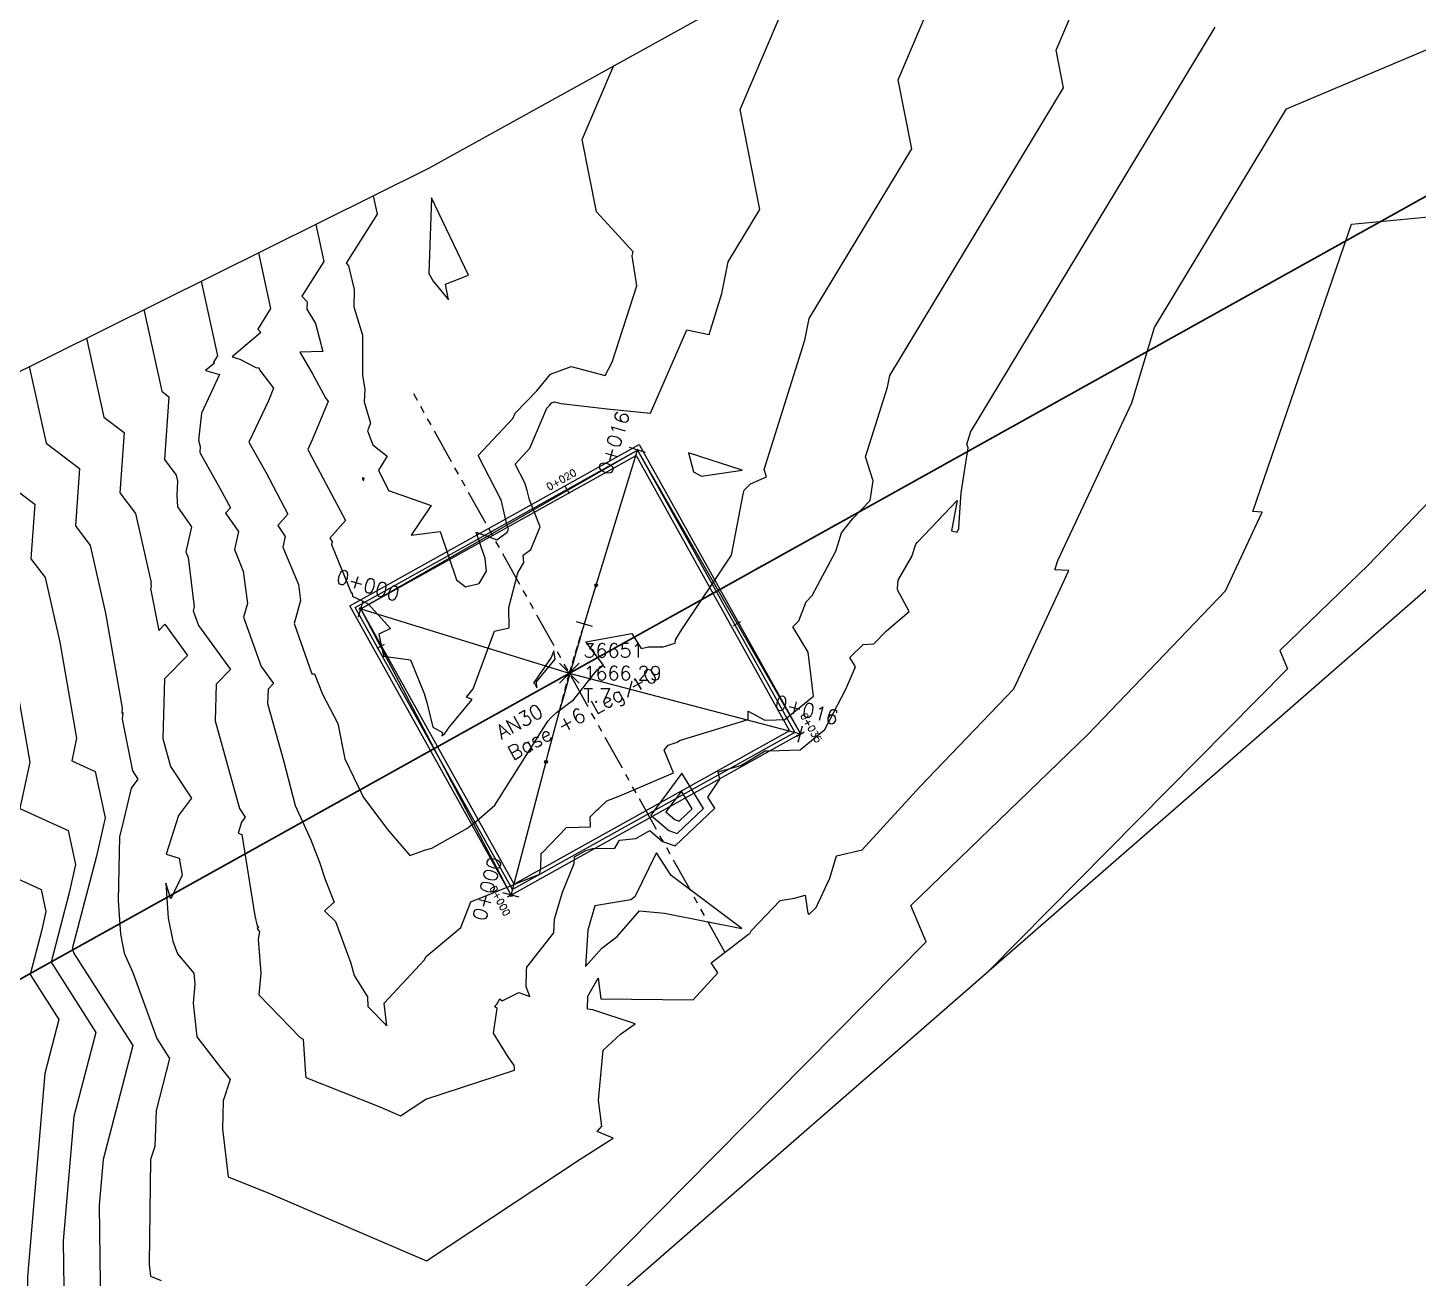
# Model space of a CAD drawing. Header units: metres. Extents: x 419533 to 423558, y 4805342 to 4807578.
# Drawn here: x 420979.59 to 421029.11, y 4805954.91 to 4805999.46 of the extents above; entities that cross this region are included whole.
import ezdxf

# ---------------------------------------------------------------- set-up
doc = ezdxf.new("R2010")
doc.units = ezdxf.units.M
doc.linetypes.add('HIDDEN', pattern=[0.375, 0.25, -0.125])
doc.linetypes.add('PHANTOM', pattern=[2.5, 1.25, -0.25, 0.25, -0.25, 0.25, -0.25])
for name, color, linetype in [('_pieds', 253, 'Continuous'), ('C-ROAD-CNTR-N', 92, 'Continuous'), ('C-ROAD-LINE-EXTN', 252, 'HIDDEN'), ('C-ROAD-STAN', 11, 'Continuous'), ('C-ROAD-STAN-MAJR', 11, 'Continuous'), ('C-ROAD-STAN-MINR', 11, 'Continuous'), ('C-TINN-BNDY', 110, 'Continuous'), ('C-TOPO-MAJR', 9, 'Continuous'), ('C-TOPO-MINR', 8, 'Continuous'), ('LS', 7, 'Continuous'), ('V-NODE', 1, 'Continuous'), ('V-NODE-TEXT', 11, 'Continuous')]:
    doc.layers.add(name, color=color, linetype=linetype)
doc.styles.get("Standard").update_dxf_attribs({"font": 'simplex.shx'})

# ---------------------------------------------------------------- blocks, each defined once
blk = doc.blocks.new('AeccTickTriangle')
at = {"color": 0, "linetype": 'ByBlock', "lineweight": -2}
blk.add_lwpolyline([(3.05311331771918e-16, 0.6666666666666667), (-0.5773502691896256, -0.333333333333333), (0.5773502691896257, -0.3333333333333335)], close=True, dxfattribs=at)
at = {"color": 0, "linetype": 'ByBlock', "lineweight": -2, "const_width": 0.0625}
blk.add_lwpolyline([(-0.03125, 0, 1), (0.03125, 0, 1)], format="xyb", close=True, dxfattribs=at)
blk = doc.blocks.new('AeccTickLine')
blk.add_line((0, -0.5), (0, 0.5))
blk = doc.blocks.new('AN30 +6 +0')
at = {"linetype": 'PHANTOM', "flags": 128}
for points in [[(0, -11.38231219537556), (0, 11.38231219444424)], [(-11.38231219508452, 0), (11.38231219508452, 0)]]:
    blk.add_lwpolyline(points, dxfattribs=at)
at = {"flags": 128}
blk.add_lwpolyline([(-5.374860499578062, -5.610267857089639), (-5.374860499578062, 5.610267857089639), (5.845675214659423, 5.610267857089639), (5.845675214659423, -5.610267857089639)], close=True, dxfattribs=at)
at = {"layer": 'LS', "insert": (-3.273187459330074, -0.3826382020488381), "char_height": 0.5157699281218149, "width": 9.13591657892082, "attachment_point": 1}
blk.add_mtext('AN30\\PBase +6 Leg +0', dxfattribs=at)
blk = doc.blocks.new('*U73')
at = {"color": 0, "linetype": 'ByBlock', "lineweight": -2, "transparency": 16777216}
for p, q in [((-0.7071067811865476, -0.7071067811865476), (0.7071067811865476, 0.7071067811865476)), ((-0.7071067811865476, 0.7071067811865476), (0.7071067811865476, -0.7071067811865476))]:
    blk.add_line(p, q, dxfattribs=at)
blk = doc.blocks.new('*U125', base_point=(420998.88, 4805976.47, 1666.29))
at = {"layer": 'V-NODE-TEXT', "linetype": 'ByBlock', "char_height": 0.5}
for s, insert, attachment_point in [('36651', (420999.3835533906, 4805977.02, 1666.29), 7), ('1666.29', (420999.3835533906, 4805976.47, 1666.29), 4), ('T.7', (420999.3835533906, 4805975.919999999, 1666.29), 1)]:
    blk.add_mtext(s, dxfattribs=dict(at, insert=insert, attachment_point=attachment_point))
blk = doc.blocks.new('*U126', base_point=(420998.88, 4805976.47, 1666.29))
at = {"layer": 'V-NODE-TEXT', "lineweight": -2}
blk.add_blockref('*U125', (420998.88, 4805976.47, 1666.29), dxfattribs=at)
blk = doc.blocks.new('*U127', base_point=(420998.88, 4805976.47, 1666.29))
at = {"layer": 'V-NODE', "lineweight": -2, "xscale": 0.5, "yscale": 0.5, "zscale": 0.5}
blk.add_blockref('*U73', (420998.88, 4805976.47, 1666.29), dxfattribs=at)
at = {"layer": 'V-NODE-TEXT', "lineweight": -2}
blk.add_blockref('*U126', (420998.88, 4805976.47, 1666.29), dxfattribs=at)
blk = doc.blocks.new('tower_bases_layout_1')
at = {"color": 31, "lineweight": 30, "true_color": 0xffbd7a, "elevation": 1718.013}
blk.add_lwpolyline([(423449.834, 4807399.592), (423130.593, 4807500.114), (421950.92, 4806612.998), (421795.045, 4806430.988), (421305.015, 4806147.038), (421305.015, 4806147.038), (420630.083, 4805770.97), (419765.157, 4805549.54), (419617.356, 4805580.088)], dxfattribs=at)
at = {"layer": '_pieds', "elevation": 1666.29, "flags": 128}
for points in [[(420996.8038471366, 4805968.560315534), (420991.0613741181, 4805978.866374009), (421001.3674325939, 4805984.608847028), (421007.1099056122, 4805974.302788551)], [(420996.8596817256, 4805968.756666225), (420991.2577248099, 4805978.81053942), (421001.3115980048, 4805984.412496336), (421006.9135549204, 4805974.35862314)]]:
    blk.add_lwpolyline(points, close=True, dxfattribs=at)
at = {"rotation": 29.12628566}
blk.add_blockref('AN30 +6 +0', (420998.88, 4805976.47, 1666.29), dxfattribs=at)
at = {"layer": 'V-NODE'}
blk.add_blockref('*U127', (420998.88, 4805976.47, 1666.29), dxfattribs=at)
blk = doc.blocks.new('leg_extensions_profiles_1')
at = {"layer": 'C-ROAD-CNTR-N', "color": 92, "linetype": 'Continuous', "lineweight": -3, "flags": 128}
blk.add_lwpolyline([(420996.8038471366, 4805968.560315534), (420991.4540755018, 4805978.754704831), (421001.3115980048, 4805984.412496336), (421007.1099056122, 4805974.302788551)], dxfattribs=at)
at = {"layer": 'C-ROAD-STAN', "color": 11, "linetype": 'Continuous', "lineweight": -3}
blk.add_circle((420996.8038471366, 4805968.560315534), 0.05, dxfattribs=at)
at = {"layer": 'C-TINN-BNDY', "color": 110, "linetype": 'Continuous', "lineweight": -3, "flags": 128}
for points in [[(420296.26, 4805703.792), (420365.403, 4805720.646), (420443.813, 4805743.55), (420493.397, 4805756.88), (420571.485, 4805773.595), (420628.982, 4805788.722), (420632.063, 4805789.238), (420633.817, 4805789.509), (420719.216, 4805820.939), (420765.286, 4805867.431), (420766.098, 4805868.385), (420768.036, 4805869.978), (420852.275, 4805909.574), (420915.396, 4805955.503), (420993.872, 4805994.451), (421033.053, 4806016.161), (421101.011, 4806050.421)], [(421153.82, 4806042.891), (421085.295, 4806009.979), (421037.348, 4805986.37), (420994.894, 4805949.359), (420921.637, 4805915.578), (420890.205, 4805900.173), (420841.568, 4805872.688), (420793.968, 4805840.145), (420761.057, 4805805.542), (420694.272, 4805788.321), (420637.63, 4805756.679), (420635.977, 4805756.526), (420540.025, 4805730.054), (420500.491, 4805719.481), (420422.087, 4805699.837), (420396.243, 4805692.836), (420350.788, 4805681.109)]]:
    blk.add_lwpolyline(points, dxfattribs=at)
at = {"layer": 'C-TOPO-MAJR', "color": 9, "linetype": 'Continuous', "lineweight": -3, "flags": 128}
for points, elevation in [([(420985.7691321147, 4805990.429509374), (420986.3489327187, 4805987.771195615), (420986.2073617021, 4805987.546796342), (420986.2415721351, 4805987.509424634), (420985.9268893396, 4805987.243767974), (420986.4189935641, 4805987.100526945), (420985.783885274, 4805985.728331328), (420985.6750554772, 4805984.769371583), (420985.7308155283, 4805984.5375555), (420985.7213400592, 4805984.3235984), (420986.4339447034, 4805983.061413349), (420986.8077090638, 4805982.35724497), (420986.634526405, 4805982.163605869), (420987.0946660271, 4805981.507909739), (420986.9533143947, 4805980.870626405), (420987.2695652666, 4805980.101429361), (420987.4131957977, 4805978.943056352), (420987.2810297369, 4805978.461704479), (420987.9033238271, 4805976.705571685), (420988.3485050946, 4805976.09775837), (420988.1499113042, 4805975.895672573), (420988.1358978911, 4805975.383179822), (420988.6962259887, 4805973.352361581), (420989.1116300578, 4805971.74899422), (420989.6773095802, 4805970.5254222), (420989.9874817683, 4805969.740143689), (420990.1893174574, 4805969.121625165), (420990.5027741935, 4805968.313387097), (420990.1620626903, 4805968.001033674), (420990.5568827483, 4805967.624949216), (420991.1032213698, 4805966.142383698), (420991.2125424195, 4805965.701598515), (420991.6947039673, 4805964.931706675), (420991.7034617825, 4805964.588378699), (420992.3770761224, 4805963.90115602), (420992.281599585, 4805964.716196542), (420993.5584019734, 4805966.075696231), (420993.7069909797, 4805966.241424371), (420993.7786310028, 4805966.369657665), (420995.0141172748, 4805967.404554535), (420995.3677299744, 4805968.317552159), (420997.8204527728, 4805969.308151202), (420997.86708, 4805969.49566), (420997.8828966175, 4805970.057538067), (420997.9203234588, 4805970.077253126), (420998.7771393581, 4805970.974097657), (420999.6393500651, 4805970.995133322), (420999.6236407947, 4805971.350448708), (420999.7186312635, 4805971.44254538), (420999.8725505649, 4805971.593479407), (420999.9272414364, 4805971.644460497), (421000.2142814256, 4805971.920086008), (421000.6798662162, 4805972.095079729), (421002.59063375, 4805972.913825881), (421002.2590028571, 4805973.729365238), (421002.3982239079, 4805973.905731158), (421002.7162483709, 4805974.010790967), (421002.8056082104, 4805974.067930156), (421005.250069169, 4805974.816918144), (421005.2498073375, 4805975.118265975), (421005.8386099258, 4805974.798413544), (421006.2451706011, 4805974.801847626), (421006.5563487748, 4805974.813860039), (421007.5728269888, 4805975.651612101), (421007.3889238213, 4805977.21388322), (421006.8398661802, 4805978.114394136), (421007.0578467734, 4805978.32519312), (421007.3193233249, 4805979.012030628), (421007.5224847688, 4805979.23365446), (421008.3722849374, 4805980.811302156), (421008.4869255635, 4805981.193099576), (421008.5779663521, 4805981.469194926), (421008.9825887575, 4805981.972266517), (421009.5984533535, 4805982.618532011), (421009.7050546676, 4805983.316788644), (421009.4314927171, 4805984.170973215), (421010.2100683594, 4805986.660557198), (421010.2935814467, 4805987.075747102), (421016.4794898962, 4805997.31495112), (421016.2123193909, 4805998.663107364), (421020.7623821293, 4806009.350828897)], 1665), ([(420975.5665787462, 4805985.365935178), (420976.1248386386, 4805982.806382906), (420978.2543230281, 4805981.206627453), (420978.1221581693, 4805979.363995647), (420978.5978492673, 4805978.726153763), (420979.0919017725, 4805976.550975068), (420979.6621871862, 4805973.298022984), (420979.3141871711, 4805971.649024907), (420981.0280733113, 4805970.863676029), (420981.2946812242, 4805969.646084566), (420981.0653850427, 4805968.641385321), (420980.4205380334, 4805966.166515769), (420982.0135746794, 4805963.666055441), (420981.2367823704, 4805960.677522723), (420980.8586312155, 4805956.240631216), (420980.8862361036, 4805953.726073124), (420983.3722943457, 4805948.558526656), (420983.8012277842, 4805945.70916298), (420984.1574587433, 4805945.061086789), (420991.3434687449, 4805947.721743543)], 1660)]:
    blk.add_lwpolyline(points, dxfattribs=dict(at, elevation=elevation))
at = {"layer": 'C-TOPO-MAJR', "color": 9, "linetype": 'Continuous', "lineweight": -3, "elevation": 1665, "flags": 128}
blk.add_lwpolyline([(421002.4190679462, 4805970.863015259), (421002.719238819, 4805970.756761834), (421003.6550452447, 4805971.64554418), (421002.8863212407, 4805972.909055648), (421001.7818422156, 4805971.412244406), (421002.4190679462, 4805970.863015259)], close=True, dxfattribs=at)
at = {"layer": 'C-TOPO-MINR', "color": 8, "linetype": 'Continuous', "lineweight": -3, "flags": 128}
for points, elevation in [([(420983.728621441, 4805989.416794535), (420984.3626083943, 4805986.510043094), (420984.6227712226, 4805986.314598175), (420984.4620594965, 4805984.073968248), (420984.8755174359, 4805983.519573196), (420984.9258470189, 4805983.310333667), (420984.9034507258, 4805982.804622984), (420984.9273715109, 4805982.388823499), (420985.4238251002, 4805981.68138019), (420985.2246301842, 4805980.783310615), (420985.3077092859, 4805980.581242558), (420985.5245198909, 4805978.832675934), (420985.4848876541, 4805978.688334404), (420985.6714931003, 4805978.161728175), (420986.8155460595, 4805976.599733832), (420986.305188077, 4805976.080401887), (420986.269175585, 4805974.763367926), (420987.1278619624, 4805971.651198529), (420987.3412350633, 4805971.331387305), (420987.2078968633, 4805971.155834963), (420987.0820427714, 4805970.763332523), (420987.2158909973, 4805970.724449823), (420987.6814553377, 4805967.825708061), (420987.7629570526, 4805967.462302774), (420987.8222003339, 4805967.422772955), (420987.7599979091, 4805967.365578298), (420987.8483900321, 4805967.250632056), (420987.7925779468, 4805966.988585551), (420987.8983096201, 4805965.780001724), (420987.8255063063, 4805965.008144144), (420989.29318936, 4805963.489531472), (420989.3964616159, 4805963.427128506), (420989.4793496536, 4805962.180906928), (420989.4922548002, 4805962.067172807), (420992.1356461601, 4805961.013554081), (420992.8682778014, 4805960.697806988), (420993.7653115073, 4805961.289945338), (420996.9329099242, 4805962.330429394), (420996.9261185756, 4805962.408733302), (420996.9139572168, 4805962.50577767), (420996.83190194, 4805962.615711409), (420996.6756635593, 4805962.838871808), (420996.1781463636, 4805963.646480909), (420996.3109070652, 4805964.523928369), (420996.2195327258, 4805964.590721189), (420996.2959004067, 4805964.675897569), (420996.4018403107, 4805964.865526525), (420996.4876844828, 4805964.79272), (420997.0815450362, 4805965.093974366), (420997.4752455446, 4805964.950712203), (420997.3458183469, 4805965.287645176), (420997.3559396896, 4805965.879406798), (420997.36110625, 4805965.988354408), (420998.3232098987, 4805967.215742171), (420998.354874347, 4805967.702591416), (420998.6422102991, 4805968.662872094), (420999.0525726214, 4805969.691744272), (420999.0592724564, 4805969.929752832), (420999.4711697747, 4805970.146724919), (420999.7217928478, 4805970.220655072), (421000.4989235767, 4805970.238857085), (421000.6704304087, 4805970.515612709), (421001.2488565649, 4805970.571803956), (421001.7468806974, 4805970.866214239), (421002.2000382831, 4805970.475634666), (421002.6517570292, 4805970.31573686), (421004.0600259306, 4805971.653240539), (421003.8165808087, 4805972.053378562), (421004.2407995872, 4805972.686083486), (421004.1856760219, 4805972.950444656), (421004.9870763158, 4805973.18176772), (421005.8491205181, 4805973.694310985), (421005.9949054272, 4805973.695542381), (421007.0964777431, 4805973.738066389), (421007.9775665592, 4805974.464234408), (421008.7304704507, 4805975.891062338), (421009.0704085322, 4805976.692714046), (421008.865622737, 4805977.02858378), (421009.3409514498, 4805977.488252268), (421009.7202130395, 4805977.506836644), (421010.1774887032, 4805977.975944282), (421010.985750643, 4805978.664432749), (421010.5718373675, 4805979.433408887), (421010.5628682428, 4805979.481491629), (421010.5874663507, 4805979.775056398), (421011.0754861818, 4805980.627701273), (421011.2184616667, 4805981.061296667), (421011.2785193055, 4805981.135967005), (421012.6916796809, 4805982.618885159), (421012.4919291176, 4805981.533947648), (421012.6893626172, 4805981.494624523), (421012.7487962545, 4805981.620135265), (421012.7492548203, 4805981.647337479), (421012.8240150422, 4805982.726665699), (421012.8358836724, 4805982.883835681), (421012.8365097011, 4805982.88714001), (421013.0813888498, 4805984.491139838), (421013.0402499668, 4805984.619594103), (421013.1573339844, 4805984.993983538), (421013.1698928769, 4805985.056420762), (421021.8858252321, 4805999.483438285)], 1664), ([(420981.6881107673, 4805988.404079695), (420982.3031659554, 4805985.584128046), (420983.030659174, 4805985.037605494), (420982.8770841647, 4805982.896475098), (420983.429835217, 4805982.155305515), (420983.9764974416, 4805979.748500546), (420983.9891242391, 4805979.724235979), (420983.9768403211, 4805979.655748672), (420983.9888042251, 4805979.531501142), (420983.9672509884, 4805979.484767267), (420984.2605477741, 4805977.98891029), (420984.4734734051, 4805978.206405442), (420985.2825870243, 4805977.101709295), (420984.4604648497, 4805976.265131202), (420984.4024532789, 4805974.14355603), (420984.6802789533, 4805973.136621969), (420985.4297653729, 4805972.013264957), (420984.96140657, 4805971.396626326), (420984.5193361668, 4805970.017936855), (420984.989486468, 4805969.881358925), (420985.0873505182, 4805969.272028303), (420984.6899369649, 4805968.429975463), (420984.5136464362, 4805968.987981702), (420984.5959537711, 4805967.739152016), (420984.7578947239, 4805966.914686932), (420984.9199263748, 4805966.464084544), (420985.5095470971, 4805965.780910143), (420985.5434067493, 4805965.393871644), (420985.4791364733, 4805964.712480961), (420985.6156876634, 4805963.51365704), (420986.4617800506, 4805962.424530188), (420986.7979833175, 4805961.994449036), (420986.5475048837, 4805961.238475526), (420986.5339864572, 4805960.230850325), (420986.7272634511, 4805958.527484239), (420988.2385814234, 4805957.925094089), (420993.7911580741, 4805955.532063485), (420999.2714441584, 4805959.149639433), (421000.4359747077, 4805959.8999432), (420999.87424268, 4805960.14548558), (421000.0430785973, 4805960.332558235), (420999.9231568499, 4805961.258287256), (421000.0858800616, 4805963.034548788), (421000.703109493, 4805963.602159685), (421001.2299841811, 4805963.975395883), (420999.7154846538, 4805964.477922308), (420999.5249150192, 4805964.501397904), (420999.5407345454, 4805964.965528409), (420999.9053833333, 4805965.60256), (421000.007036, 4805964.869460667), (421003.2852200739, 4805964.831377806), (421004.165793534, 4805965.792368694), (421003.9363172178, 4805966.148001049), (421005.2614703192, 4805967.174883191), (421005.3135538276, 4805967.19776431), (421005.3509176822, 4805967.293246192), (421006.3830268017, 4805968.37293727), (421006.893943, 4805968.452514333), (421007.2761128049, 4805968.559837622), (421007.3730552451, 4805967.915782941), (421007.4064300838, 4805967.864591013), (421007.6671941752, 4805968.122048247), (421008.1602339622, 4805969.159594906), (421008.3898071276, 4805969.961237022), (421009.31123545, 4805970.17288025), (421011.3595394888, 4805972.42243214), (421014.7057385099, 4805975.912847655), (421016.669635119, 4805980.127032426), (421016.1675251841, 4805980.152824983), (421016.2799337718, 4805980.480382255), (421018.9136636675, 4805986.094929804), (421019.7194441106, 4805988.775421875), (421024.4249107143, 4805996.572732143), (421030.5006642175, 4805999.132454078)], 1663), ([(420987.8096427884, 4805991.442224213), (420988.2434346782, 4805989.453342275), (420987.7825065296, 4805988.72274117), (420987.8938891555, 4805988.601066037), (420986.8693421698, 4805987.736138769), (420987.1478048639, 4805987.655084227), (420987.73676787, 4805987.347170207), (420987.8160592, 4805987.354276), (420987.8853524753, 4805987.225198415), (420988.349307715, 4805986.613258637), (420988.1652334991, 4805986.164601576), (420987.4606514408, 4805984.700700789), (420988.0687928565, 4805983.623543896), (420988.8604979084, 4805982.131979366), (420988.4936636129, 4805981.721814376), (420988.7655069539, 4805981.334439289), (420988.6819986053, 4805980.957942194), (420989.2314212474, 4805979.621616164), (420989.3018717045, 4805979.053436771), (420989.0771718196, 4805978.235074554), (420989.7129434115, 4805976.440907842), (420989.8007107713, 4805976.444528402), (420990.0930430416, 4805975.713941176), (420990.6331685699, 4805974.67123491), (420990.8826418293, 4805973.419157366), (420991.5202369539, 4805972.079867414), (420991.5226245949, 4805972.069324749), (420992.4051574336, 4805970.899700765), (420993.1973212892, 4805969.970609467), (420993.7174385562, 4805970.167421448), (420993.9859372439, 4805970.234784585), (420995.2322389047, 4805970.938082365), (420995.5815520978, 4805971.203111542), (420996.2214778756, 4805971.761955891), (420998.1088007143, 4805974.755442178), (420998.238678587, 4805974.890873021), (420998.418113783, 4805975.07012351), (420998.9982424316, 4805975.487590943), (420999.0007092828, 4805975.485087312), (420999.8766403578, 4805976.585751294), (421000.0934923206, 4805976.747605302), (420999.4624640425, 4805977.588227659), (421001.1002974265, 4805977.881771066), (421001.4370589814, 4805977.345057176), (421001.7051465993, 4805977.404739579), (421002.2170629038, 4805977.401930275), (421002.6537014019, 4805977.533178878), (421002.6631987107, 4805977.659303773), (421002.8861269118, 4805978.027358419), (421004.6609799075, 4805980.674858485), (421005.0677165681, 4805982.84453781), (421005.100747891, 4805982.980958128), (421005.3362344355, 4805983.207952661), (421005.9075972881, 4805983.457375206), (421005.8227354673, 4805983.722352327), (421007.2628027344, 4805988.32713086), (421007.4172700166, 4805989.09507344), (421011.0731545603, 4805995.146463954), (421010.5864520046, 4805997.602390324), (421013.9906918424, 4806005.59866851)], 1666), ([(420989.8501534621, 4805992.454939052), (420990.1379366377, 4805991.135488934), (420989.3576513572, 4805989.898685997), (420989.5176573024, 4805989.723894423), (420989.5460053603, 4805989.690162642), (420989.5355857143, 4805989.43084), (420989.8401105371, 4805988.922349839), (420990.1044593974, 4805987.924941828), (420989.2802466883, 4805987.903966558), (420989.7235003887, 4805987.150662894), (420990.1968528561, 4805986.268915095), (420990.2886614368, 4805986.147822977), (420989.7260673448, 4805984.776572738), (420989.5622236275, 4805984.436156821), (420989.7036410096, 4805984.185674444), (420990.913286753, 4805981.906713761), (420990.3528008208, 4805981.280022885), (420990.4363478807, 4805981.160968838), (420990.4106828158, 4805981.045257984), (420991.1245666944, 4805979.308923264), (420991.1437762737, 4805979.327178193), (420991.1603342074, 4805979.214840869), (420991.1955137601, 4805979.182692713), (420991.2265110826, 4805979.17095844), (420991.7148233632, 4805978.941148318), (420992.5170896409, 4805978.059088223), (420992.0946616438, 4805977.856686082), (420992.2579343396, 4805977.067659999), (420993.2207351064, 4805976.936940798), (420993.7048252083, 4805975.741686554), (420993.8101518261, 4805975.417298823), (420994.0243043478, 4805974.547753623), (420994.3687065527, 4805974.352960114), (420994.3354108738, 4805974.23752), (420994.4269481096, 4805974.277188905), (420994.5553457112, 4805974.469203453), (420994.5674653128, 4805974.499543138), (420995.4203693309, 4805975.529484607), (420995.2212162789, 4805975.610336972), (420995.460323744, 4805975.906362837), (420996.2119575879, 4805977.96221641), (420996.7350744154, 4805978.087625255), (420996.7233577529, 4805978.806041517), (420997.0419005469, 4805980.0356824), (420997.2610712738, 4805980.410795113), (420997.2354866765, 4805980.673543346), (420997.505449474, 4805980.871643364), (420997.8381142809, 4805981.674313957), (420997.4609024812, 4805982.635986711), (420997.3804409641, 4805982.979318392), (420997.2901281975, 4805983.249811051), (420996.9485181395, 4805983.910167978), (420997.4783882594, 4805984.475959364), (420998.0759289261, 4805985.902383404), (420998.1821871606, 4805986.011919618), (420998.249793066, 4805986.095339031), (420998.3519932591, 4805986.131502355), (420998.5891298495, 4805986.07056269), (421000.2221381865, 4805985.884616205), (421001.7710641455, 4805985.72305504), (421003.0687257138, 4805988.699121573), (421003.8566951634, 4805988.526505319), (421004.3155371093, 4805989.99370452), (421004.5409585864, 4805991.11439978), (421005.6668192245, 4805992.977976789), (421004.9605846183, 4805996.541673285), (421007.2190015555, 4806001.846508123)], 1667), ([(420979.6476000936, 4805987.391364857), (420980.2437235165, 4805984.658213), (420981.4385471254, 4805983.760612814), (420981.2921088329, 4805981.718981948), (420981.8191732338, 4805981.012254931), (420982.3665820223, 4805978.602163044), (420982.9587079706, 4805975.224630862), (420982.9383111436, 4805975.04546141), (420982.9767255331, 4805975.059837854), (420982.9606964323, 4805974.830276312), (420983.3247437616, 4805972.985245139), (420983.5182956825, 4805972.695142608), (420983.2713775, 4805972.370051484), (420983.0192315019, 4805971.265231978), (420982.8548020052, 4805970.634165153), (420982.8155644207, 4805968.365646162), (420982.8944472239, 4805967.168776083), (420983.0273019769, 4805966.492393099), (420983.3404838729, 4805965.802678154), (420984.1903951025, 4805963.449179703), (420984.6446994503, 4805962.736095041), (420984.1639566528, 4805960.886545859), (420984.119161733, 4805959.610054199), (420983.9637576045, 4805959.141026177), (420983.9137718825, 4805955.415232104), (420983.962272102, 4805954.987795671), (420984.3415166868, 4805954.836634098)], 1662), ([(420996.6221894308, 4805951.75171642), (421011.5875494109, 4805966.900071952), (421011.0363964611, 4805968.188179965), (421017.348374617, 4805974.285314082), (421022.2481307451, 4805979.39624284), (421023.5578312819, 4805982.206635215), (421023.2229798196, 4805982.223835981), (421026.734898658, 4805992.45752522), (421029.476125, 4805992.7256875)], 1662), ([(420991.8906641358, 4805993.467653891), (420992.0324385973, 4805992.817635594), (420990.9327961848, 4805991.074630825), (420990.9573989438, 4805991.047754605), (420991.0151845143, 4805990.978994686), (420991.2153801081, 4805990.129191986), (420991.2031942945, 4805989.517876585), (420991.5144681336, 4805988.503338972), (420991.513687234, 4805988.471984255), (420991.5130430389, 4805987.071591446), (420991.5961458046, 4805986.587233276), (420991.5746481786, 4805986.136428643), (420991.8047181452, 4805985.374388548), (420991.6956344342, 4805985.099372481), (420991.8812314749, 4805984.600017581), (420992.3941076577, 4805984.191875195), (420992.083116, 4805983.70161), (420992.4366793175, 4805982.975605846), (420993.9642216267, 4805982.44157808), (420993.2445325851, 4805981.387453062), (420994.2801802459, 4805981.507696065), (420994.8644501231, 4805979.789044309), (420995.1782639961, 4805979.538945205), (420995.6718372353, 4805979.657748196), (420995.9297744438, 4805980.099210098), (420995.8852254593, 4805980.556718452), (420995.5680251309, 4805981.495463508), (420996.2958887189, 4805981.220080818), (420996.6695473333, 4805981.494273333), (420996.7108354152, 4805981.593895321), (420996.6640184651, 4805981.713251569), (420996.4474813229, 4805982.637221979), (420996.4328898329, 4805982.680924448), (420995.6368902326, 4805984.219649195), (420996.8715623208, 4805985.538022898), (420996.9507194821, 4805985.726983557), (420997.7198487985, 4805986.519839876), (420998.209200839, 4805987.123654886), (420998.9489568219, 4805987.385415985), (421000.1563128401, 4805987.075148091), (421000.4082494947, 4805987.550582304), (421001.285325186, 4805990.263012753), (421001.1192367223, 4805991.338787557), (421001.1482463768, 4805991.476768116), (420999.8462588466, 4805992.899690695), (420999.334717232, 4805995.480956245), (421000.4473112685, 4805998.094347736)], 1668), ([(421040.5085087823, 4805987.926227748), (421042.4365757093, 4805992.885395601), (421036.5280318332, 4805989.796158068), (421035.7691592572, 4805989.78198762), (421032.0361480796, 4805989.416803332), (421030.2784344552, 4805984.29484698), (421030.4460274448, 4805984.286238005), (421029.7905229803, 4805982.879638025), (421027.3381974857, 4805980.321620734), (421024.1790555714, 4805977.270008154), (421024.4549073475, 4805976.625310737), (421013.8068223575, 4805965.847021583)], 1661), ([(420978.1842810775, 4805983.732297953), (420979.8464350767, 4805982.483620133), (420979.7071335011, 4805980.541488797), (420980.2085112506, 4805979.869204347), (420980.7292418974, 4805977.576569055), (420981.3303219228, 4805974.147962127), (420981.1618236434, 4805973.349533028), (420981.9916709224, 4805972.969274611), (420982.3534959471, 4805971.316829053), (420982.0423082723, 4805969.953308649), (420981.1918983974, 4805966.689505802), (420981.1908668348, 4805966.629866063), (420981.1929406768, 4805966.598400149), (420981.1964334502, 4805966.580617929), (420981.2046670541, 4805966.562485209), (420981.227011361, 4805966.500611345), (420983.3291370649, 4805963.201075241), (420982.2749189312, 4805959.145209409), (420982.1362555249, 4805957.518255525), (420982.177385591, 4805953.771674852), (420985.8815027464, 4805946.072258482), (420985.9034784633, 4805945.926275902), (420985.9217293853, 4805945.893072758), (420993.3105220718, 4805948.628810832)], 1661), ([(420973.5260680725, 4805984.353220339), (420974.0653961997, 4805981.880467859), (420976.6622109796, 4805979.929634772), (420976.5371828376, 4805978.186502498), (420976.9871872841, 4805977.583103179), (420977.4545616477, 4805975.525381079), (420977.9940524497, 4805972.448083841), (420977.4665506988, 4805969.948516788), (420980.0644757001, 4805968.758077447), (420980.2358665013, 4805967.975340078), (420980.0884618132, 4805967.329461992), (420979.6739173072, 4805965.738474424), (420980.6980122939, 4805964.131035641), (420980.1986458095, 4805962.209836036), (420979.5810069061, 4805954.963006906), (420979.5950866163, 4805953.680471398), (420980.8630859451, 4805951.04479483), (420981.6989771051, 4805945.492050058), (420982.3931881012, 4805944.22910082), (420989.3764154181, 4805946.814676253)], 1659)]:
    blk.add_lwpolyline(points, dxfattribs=dict(at, elevation=elevation))
for points, elevation in [([(420994.0329138478, 4805990.431818445), (420994.5790619078, 4805989.759924826), (420994.4750568541, 4805990.322401137), (420995.2896153846, 4805990.642897435), (420993.9659174312, 4805993.396357798), (420993.8812682018, 4805990.708198781), (420994.0329138478, 4805990.431818445)], 1669), ([(421003.1240780493, 4805984.310434417), (421003.2979042064, 4805983.644476437), (421003.5826354199, 4805983.48369145), (421005.0337637535, 4805983.692565546), (421003.1240780493, 4805984.310434417)], 1666), ([(420991.4998746556, 4805983.414185951), (420991.5513892944, 4805983.315753447), (420991.574760053, 4805983.415917808), (420991.4998746556, 4805983.414185951)], 1668), ([(420998.2308028302, 4805977.022908617), (420997.6486754082, 4805976.181081259), (420997.6059291797, 4805976.128159493), (420997.6389983938, 4805976.114734018), (420997.7218861798, 4805975.945450449), (420997.7120834175, 4805976.154605113), (420998.3767298475, 4805976.963593526), (420998.3765997541, 4805976.965216109), (420998.3294072067, 4805977.267264022), (420998.2308028302, 4805977.022908617)], 1666), ([(421002.6380976093, 4805971.250395852), (421002.7867206088, 4805971.197786808), (421003.2500645587, 4805971.63784782), (421002.8694477915, 4805972.263447708), (421002.3225893173, 4805971.522334573), (421002.6380976093, 4805971.250395852)], 1666), ([(420999.451937226, 4805966.01592566), (421000.0333205779, 4805966.672406483), (421000.5894698713, 4805967.081358465), (421001.3751215122, 4805968.003457076), (421002.2643869523, 4805967.922127638), (421005.0262322973, 4805967.372407298), (421002.5069502959, 4805969.259669645), (421001.9868663235, 4805970.0651575), (421001.96070875, 4805970.030108636), (421001.2106707089, 4805968.497434506), (421001.0699438986, 4805968.39147794), (420999.7938744084, 4805968.173066311), (420999.5362354752, 4805967.312033476), (420999.451937226, 4805966.01592566)], 1663)]:
    blk.add_lwpolyline(points, close=True, dxfattribs=dict(at, elevation=elevation))
at = {"layer": 'C-ROAD-STAN', "color": 11, "linetype": 'Continuous', "lineweight": -3, "xscale": 0.02999999999999999, "yscale": 0.02999999999999999, "zscale": 0.02999999999999999}
for p in [(421001.3115980048, 4805984.412496336), (420991.4540755018, 4805978.754704831)]:
    blk.add_blockref('AeccTickTriangle', p, dxfattribs=at)
at = {"layer": 'C-ROAD-STAN-MAJR', "color": 11, "linetype": 'Continuous', "lineweight": -3}
for p, xscale, yscale, zscale, rotation in [((420998.814958722, 4805982.979533385), 0.2999999999999999, 0.2999999999999999, 0.2999999999999999, 29.85395964930219), ((421007.1099056122, 4805974.302788551), 0.3, 0.3, 0.3, 299.8359350620195), ((420996.8038471366, 4805968.560315534), 0.3, 0.3, 0.3, 117.6894142412031)]:
    blk.add_blockref('AeccTickLine', p, dxfattribs=dict(at, xscale=xscale, yscale=yscale, zscale=zscale, rotation=rotation))
at = {"layer": 'C-ROAD-STAN-MINR', "color": 11, "linetype": 'Continuous', "lineweight": -3, "xscale": 0.3, "yscale": 0.3, "zscale": 0.3}
for p, rotation in [((421004.8546016681, 4805978.235050408), 299.8359350620195), ((420992.1570625795, 4805977.415110465), 117.6894142412031)]:
    blk.add_blockref('AeccTickLine', p, dxfattribs=dict(at, rotation=rotation))
at = {"layer": 'C-ROAD-STAN-MAJR', "color": 11, "linetype": 'Continuous', "lineweight": -3, "char_height": 0.254}
for s, insert, attachment_point, rotation in [('0+020', (420998.6589012501, 4805983.251431005), 8, 29.853959649302197), ('0+035', (421007.3818523121, 4805974.458760479), 8, 299.83593506201953), ('0+000', (420996.5262493155, 4805968.414638838), 2, 297.68941424120305)]:
    blk.add_mtext(s, dxfattribs=dict(at, insert=insert, attachment_point=attachment_point, rotation=rotation))

msp = doc.modelspace()

# ---------------------------------------------------------------- linework, layer by layer
at = {"layer": 'C-ROAD-CNTR-N', "color": 92, "linetype": 'Continuous', "lineweight": -3, "flags": 128}
msp.add_lwpolyline([(420996.8038471366, 4805968.560315534), (420998.0495388546, 4805973.306126214, -0.01009980992152475), (420999.8375625734, 4805979.597752702), (421001.3115980048, 4805984.412496336)], format="xyb", dxfattribs=at)
msp.add_lwpolyline([(420991.4540755018, 4805978.754704831), (420998.88, 4805976.47), (421007.1099056122, 4805974.302788551)], dxfattribs=at)
at = {"layer": 'C-ROAD-LINE-EXTN', "color": 252, "linetype": 'HIDDEN', "lineweight": -3}
for p, q in [((420998.88, 4805976.47), (420999.8375625734, 4805979.597752702)), ((420998.0495388546, 4805973.306126214), (420998.88, 4805976.47))]:
    msp.add_line(p, q, dxfattribs=at)
at = {"layer": 'C-ROAD-STAN', "color": 11, "linetype": 'Continuous', "lineweight": -3}
for centre in [(420999.8375625734, 4805979.597752702), (420991.4540755018, 4805978.754704831), (420998.0495388546, 4805973.306126214), (420996.8038471366, 4805968.560315534)]:
    msp.add_circle(centre, 0.05, dxfattribs=at)
at = {"layer": 'C-TOPO-MAJR', "color": 9, "linetype": 'Continuous', "lineweight": -3, "flags": 128}
for points, elevation in [([(420985.7691321147, 4805990.429509374), (420986.3489327187, 4805987.771195615), (420986.2073617021, 4805987.546796342), (420986.2415721351, 4805987.509424634), (420985.9268893396, 4805987.243767974), (420986.4189935641, 4805987.100526945), (420985.783885274, 4805985.728331328), (420985.6750554772, 4805984.769371583), (420985.7308155283, 4805984.5375555), (420985.7213400592, 4805984.3235984), (420986.4339447034, 4805983.061413349), (420986.8077090638, 4805982.35724497), (420986.634526405, 4805982.163605869), (420987.0946660271, 4805981.507909739), (420986.9533143947, 4805980.870626405), (420987.2695652666, 4805980.101429361), (420987.4131957977, 4805978.943056352), (420987.2810297369, 4805978.461704479), (420987.9033238271, 4805976.705571685), (420988.3485050946, 4805976.09775837), (420988.1499113042, 4805975.895672573), (420988.1358978911, 4805975.383179822), (420988.6962259887, 4805973.352361581), (420989.1116300578, 4805971.74899422), (420989.6773095802, 4805970.5254222), (420989.9874817683, 4805969.740143689), (420990.1893174574, 4805969.121625165), (420990.5027741935, 4805968.313387097), (420990.1620626903, 4805968.001033674), (420990.5568827483, 4805967.624949216), (420991.1032213698, 4805966.142383698), (420991.2125424195, 4805965.701598515), (420991.6947039673, 4805964.931706675), (420991.7034617825, 4805964.588378699), (420992.3770761224, 4805963.90115602), (420992.281599585, 4805964.716196542), (420993.5584019734, 4805966.075696231), (420993.7069909797, 4805966.241424371), (420993.7786310028, 4805966.369657665), (420995.0141172748, 4805967.404554535), (420995.3677299744, 4805968.317552159), (420997.8204527728, 4805969.308151202), (420997.86708, 4805969.49566), (420997.8828966175, 4805970.057538067), (420997.9203234588, 4805970.077253126), (420998.7771393581, 4805970.974097657), (420999.6393500651, 4805970.995133322), (420999.6236407947, 4805971.350448708), (420999.7186312635, 4805971.44254538), (420999.8725505649, 4805971.593479407), (420999.9272414364, 4805971.644460497), (421000.2142814256, 4805971.920086008), (421000.6798662162, 4805972.095079729), (421002.59063375, 4805972.913825881), (421002.2590028571, 4805973.729365238), (421002.3982239079, 4805973.905731158), (421002.7162483709, 4805974.010790967), (421002.8056082104, 4805974.067930156), (421005.250069169, 4805974.816918144), (421005.2498073375, 4805975.118265975), (421005.8386099258, 4805974.798413544), (421006.2451706011, 4805974.801847626), (421006.5563487748, 4805974.813860039), (421007.5728269888, 4805975.651612101), (421007.3889238213, 4805977.21388322), (421006.8398661802, 4805978.114394136), (421007.0578467734, 4805978.32519312), (421007.3193233249, 4805979.012030628), (421007.5224847688, 4805979.23365446), (421008.3722849374, 4805980.811302156), (421008.4869255635, 4805981.193099576), (421008.5779663521, 4805981.469194926), (421008.9825887575, 4805981.972266517), (421009.5984533535, 4805982.618532011), (421009.7050546676, 4805983.316788644), (421009.4314927171, 4805984.170973215), (421010.2100683594, 4805986.660557198), (421010.2935814467, 4805987.075747102), (421016.4794898962, 4805997.31495112), (421016.2123193909, 4805998.663107364), (421020.7623821293, 4806009.350828897)], 1665), ([(420975.5665787462, 4805985.365935178), (420976.1248386386, 4805982.806382906), (420978.2543230281, 4805981.206627453), (420978.1221581693, 4805979.363995647), (420978.5978492673, 4805978.726153763), (420979.0919017725, 4805976.550975068), (420979.6621871862, 4805973.298022984), (420979.3141871711, 4805971.649024907), (420981.0280733113, 4805970.863676029), (420981.2946812242, 4805969.646084566), (420981.0653850427, 4805968.641385321), (420980.4205380334, 4805966.166515769), (420982.0135746794, 4805963.666055441), (420981.2367823704, 4805960.677522723), (420980.8586312155, 4805956.240631216), (420980.8862361036, 4805953.726073124), (420983.3722943457, 4805948.558526656), (420983.8012277842, 4805945.70916298), (420984.1574587433, 4805945.061086789), (420991.3434687449, 4805947.721743543)], 1660)]:
    msp.add_lwpolyline(points, dxfattribs=dict(at, elevation=elevation))
at = {"layer": 'C-TOPO-MAJR', "color": 9, "linetype": 'Continuous', "lineweight": -3, "elevation": 1665, "flags": 128}
msp.add_lwpolyline([(421002.4190679462, 4805970.863015259), (421002.719238819, 4805970.756761834), (421003.6550452447, 4805971.64554418), (421002.8863212407, 4805972.909055648), (421001.7818422156, 4805971.412244406), (421002.4190679462, 4805970.863015259)], close=True, dxfattribs=at)
at = {"layer": 'C-TOPO-MINR', "color": 8, "linetype": 'Continuous', "lineweight": -3, "flags": 128}
for points, elevation in [([(420987.8096427884, 4805991.442224213), (420988.2434346782, 4805989.453342275), (420987.7825065296, 4805988.72274117), (420987.8938891555, 4805988.601066037), (420986.8693421698, 4805987.736138769), (420987.1478048639, 4805987.655084227), (420987.73676787, 4805987.347170207), (420987.8160592, 4805987.354276), (420987.8853524753, 4805987.225198415), (420988.349307715, 4805986.613258637), (420988.1652334991, 4805986.164601576), (420987.4606514408, 4805984.700700789), (420988.0687928565, 4805983.623543896), (420988.8604979084, 4805982.131979366), (420988.4936636129, 4805981.721814376), (420988.7655069539, 4805981.334439289), (420988.6819986053, 4805980.957942194), (420989.2314212474, 4805979.621616164), (420989.3018717045, 4805979.053436771), (420989.0771718196, 4805978.235074554), (420989.7129434115, 4805976.440907842), (420989.8007107713, 4805976.444528402), (420990.0930430416, 4805975.713941176), (420990.6331685699, 4805974.67123491), (420990.8826418293, 4805973.419157366), (420991.5202369539, 4805972.079867414), (420991.5226245949, 4805972.069324749), (420992.4051574336, 4805970.899700765), (420993.1973212892, 4805969.970609467), (420993.7174385562, 4805970.167421448), (420993.9859372439, 4805970.234784585), (420995.2322389047, 4805970.938082365), (420995.5815520978, 4805971.203111542), (420996.2214778756, 4805971.761955891), (420998.1088007143, 4805974.755442178), (420998.238678587, 4805974.890873021), (420998.418113783, 4805975.07012351), (420998.9982424316, 4805975.487590943), (420999.0007092828, 4805975.485087312), (420999.8766403578, 4805976.585751294), (421000.0934923206, 4805976.747605302), (420999.4624640425, 4805977.588227659), (421001.1002974265, 4805977.881771066), (421001.4370589814, 4805977.345057176), (421001.7051465993, 4805977.404739579), (421002.2170629038, 4805977.401930275), (421002.6537014019, 4805977.533178878), (421002.6631987107, 4805977.659303773), (421002.8861269118, 4805978.027358419), (421004.6609799075, 4805980.674858485), (421005.0677165681, 4805982.84453781), (421005.100747891, 4805982.980958128), (421005.3362344355, 4805983.207952661), (421005.9075972881, 4805983.457375206), (421005.8227354673, 4805983.722352327), (421007.2628027344, 4805988.32713086), (421007.4172700166, 4805989.09507344), (421011.0731545603, 4805995.146463954), (421010.5864520046, 4805997.602390324), (421013.9906918424, 4806005.59866851)], 1666), ([(420989.8501534621, 4805992.454939052), (420990.1379366377, 4805991.135488934), (420989.3576513572, 4805989.898685997), (420989.5176573024, 4805989.723894423), (420989.5460053603, 4805989.690162642), (420989.5355857143, 4805989.43084), (420989.8401105371, 4805988.922349839), (420990.1044593974, 4805987.924941828), (420989.2802466883, 4805987.903966558), (420989.7235003887, 4805987.150662894), (420990.1968528561, 4805986.268915095), (420990.2886614368, 4805986.147822977), (420989.7260673448, 4805984.776572738), (420989.5622236275, 4805984.436156821), (420989.7036410096, 4805984.185674444), (420990.913286753, 4805981.906713761), (420990.3528008208, 4805981.280022885), (420990.4363478807, 4805981.160968838), (420990.4106828158, 4805981.045257984), (420991.1245666944, 4805979.308923264), (420991.1437762737, 4805979.327178193), (420991.1603342074, 4805979.214840869), (420991.1955137601, 4805979.182692713), (420991.2265110826, 4805979.17095844), (420991.7148233632, 4805978.941148318), (420992.5170896409, 4805978.059088223), (420992.0946616438, 4805977.856686082), (420992.2579343396, 4805977.067659999), (420993.2207351064, 4805976.936940798), (420993.7048252083, 4805975.741686554), (420993.8101518261, 4805975.417298823), (420994.0243043478, 4805974.547753623), (420994.3687065527, 4805974.352960114), (420994.3354108738, 4805974.23752), (420994.4269481096, 4805974.277188905), (420994.5553457112, 4805974.469203453), (420994.5674653128, 4805974.499543138), (420995.4203693309, 4805975.529484607), (420995.2212162789, 4805975.610336972), (420995.460323744, 4805975.906362837), (420996.2119575879, 4805977.96221641), (420996.7350744154, 4805978.087625255), (420996.7233577529, 4805978.806041517), (420997.0419005469, 4805980.0356824), (420997.2610712738, 4805980.410795113), (420997.2354866765, 4805980.673543346), (420997.505449474, 4805980.871643364), (420997.8381142809, 4805981.674313957), (420997.4609024812, 4805982.635986711), (420997.3804409641, 4805982.979318392), (420997.2901281975, 4805983.249811051), (420996.9485181395, 4805983.910167978), (420997.4783882594, 4805984.475959364), (420998.0759289261, 4805985.902383404), (420998.1821871606, 4805986.011919618), (420998.249793066, 4805986.095339031), (420998.3519932591, 4805986.131502355), (420998.5891298495, 4805986.07056269), (421000.2221381865, 4805985.884616205), (421001.7710641455, 4805985.72305504), (421003.0687257138, 4805988.699121573), (421003.8566951634, 4805988.526505319), (421004.3155371093, 4805989.99370452), (421004.5409585864, 4805991.11439978), (421005.6668192245, 4805992.977976789), (421004.9605846183, 4805996.541673285), (421007.2190015555, 4806001.846508123)], 1667), ([(420981.6881107673, 4805988.404079695), (420982.3031659554, 4805985.584128046), (420983.030659174, 4805985.037605494), (420982.8770841647, 4805982.896475098), (420983.429835217, 4805982.155305515), (420983.9764974416, 4805979.748500546), (420983.9891242391, 4805979.724235979), (420983.9768403211, 4805979.655748672), (420983.9888042251, 4805979.531501142), (420983.9672509884, 4805979.484767267), (420984.2605477741, 4805977.98891029), (420984.4734734051, 4805978.206405442), (420985.2825870243, 4805977.101709295), (420984.4604648497, 4805976.265131202), (420984.4024532789, 4805974.14355603), (420984.6802789533, 4805973.136621969), (420985.4297653729, 4805972.013264957), (420984.96140657, 4805971.396626326), (420984.5193361668, 4805970.017936855), (420984.989486468, 4805969.881358925), (420985.0873505182, 4805969.272028303), (420984.6899369649, 4805968.429975463), (420984.5136464362, 4805968.987981702), (420984.5959537711, 4805967.739152016), (420984.7578947239, 4805966.914686932), (420984.9199263748, 4805966.464084544), (420985.5095470971, 4805965.780910143), (420985.5434067493, 4805965.393871644), (420985.4791364733, 4805964.712480961), (420985.6156876634, 4805963.51365704), (420986.4617800506, 4805962.424530188), (420986.7979833175, 4805961.994449036), (420986.5475048837, 4805961.238475526), (420986.5339864572, 4805960.230850325), (420986.7272634511, 4805958.527484239), (420988.2385814234, 4805957.925094089), (420993.7911580741, 4805955.532063485), (420999.2714441584, 4805959.149639433), (421000.4359747077, 4805959.8999432), (420999.87424268, 4805960.14548558), (421000.0430785973, 4805960.332558235), (420999.9231568499, 4805961.258287256), (421000.0858800616, 4805963.034548788), (421000.703109493, 4805963.602159685), (421001.2299841811, 4805963.975395883), (420999.7154846538, 4805964.477922308), (420999.5249150192, 4805964.501397904), (420999.5407345454, 4805964.965528409), (420999.9053833333, 4805965.60256), (421000.007036, 4805964.869460667), (421003.2852200739, 4805964.831377806), (421004.165793534, 4805965.792368694), (421003.9363172178, 4805966.148001049), (421005.2614703192, 4805967.174883191), (421005.3135538276, 4805967.19776431), (421005.3509176822, 4805967.293246192), (421006.3830268017, 4805968.37293727), (421006.893943, 4805968.452514333), (421007.2761128049, 4805968.559837622), (421007.3730552451, 4805967.915782941), (421007.4064300838, 4805967.864591013), (421007.6671941752, 4805968.122048247), (421008.1602339622, 4805969.159594906), (421008.3898071276, 4805969.961237022), (421009.31123545, 4805970.17288025), (421011.3595394888, 4805972.42243214), (421014.7057385099, 4805975.912847655), (421016.669635119, 4805980.127032426), (421016.1675251841, 4805980.152824983), (421016.2799337718, 4805980.480382255), (421018.9136636675, 4805986.094929804), (421019.7194441106, 4805988.775421875), (421024.4249107143, 4805996.572732143), (421030.5006642175, 4805999.132454078)], 1663), ([(420983.728621441, 4805989.416794535), (420984.3626083943, 4805986.510043094), (420984.6227712226, 4805986.314598175), (420984.4620594965, 4805984.073968248), (420984.8755174359, 4805983.519573196), (420984.9258470189, 4805983.310333667), (420984.9034507258, 4805982.804622984), (420984.9273715109, 4805982.388823499), (420985.4238251002, 4805981.68138019), (420985.2246301842, 4805980.783310615), (420985.3077092859, 4805980.581242558), (420985.5245198909, 4805978.832675934), (420985.4848876541, 4805978.688334404), (420985.6714931003, 4805978.161728175), (420986.8155460595, 4805976.599733832), (420986.305188077, 4805976.080401887), (420986.269175585, 4805974.763367926), (420987.1278619624, 4805971.651198529), (420987.3412350633, 4805971.331387305), (420987.2078968633, 4805971.155834963), (420987.0820427714, 4805970.763332523), (420987.2158909973, 4805970.724449823), (420987.6814553377, 4805967.825708061), (420987.7629570526, 4805967.462302774), (420987.8222003339, 4805967.422772955), (420987.7599979091, 4805967.365578298), (420987.8483900321, 4805967.250632056), (420987.7925779468, 4805966.988585551), (420987.8983096201, 4805965.780001724), (420987.8255063063, 4805965.008144144), (420989.29318936, 4805963.489531472), (420989.3964616159, 4805963.427128506), (420989.4793496536, 4805962.180906928), (420989.4922548002, 4805962.067172807), (420992.1356461601, 4805961.013554081), (420992.8682778014, 4805960.697806988), (420993.7653115073, 4805961.289945338), (420996.9329099242, 4805962.330429394), (420996.9261185756, 4805962.408733302), (420996.9139572168, 4805962.50577767), (420996.83190194, 4805962.615711409), (420996.6756635593, 4805962.838871808), (420996.1781463636, 4805963.646480909), (420996.3109070652, 4805964.523928369), (420996.2195327258, 4805964.590721189), (420996.2959004067, 4805964.675897569), (420996.4018403107, 4805964.865526525), (420996.4876844828, 4805964.79272), (420997.0815450362, 4805965.093974366), (420997.4752455446, 4805964.950712203), (420997.3458183469, 4805965.287645176), (420997.3559396896, 4805965.879406798), (420997.36110625, 4805965.988354408), (420998.3232098987, 4805967.215742171), (420998.354874347, 4805967.702591416), (420998.6422102991, 4805968.662872094), (420999.0525726214, 4805969.691744272), (420999.0592724564, 4805969.929752832), (420999.4711697747, 4805970.146724919), (420999.7217928478, 4805970.220655072), (421000.4989235767, 4805970.238857085), (421000.6704304087, 4805970.515612709), (421001.2488565649, 4805970.571803956), (421001.7468806974, 4805970.866214239), (421002.2000382831, 4805970.475634666), (421002.6517570292, 4805970.31573686), (421004.0600259306, 4805971.653240539), (421003.8165808087, 4805972.053378562), (421004.2407995872, 4805972.686083486), (421004.1856760219, 4805972.950444656), (421004.9870763158, 4805973.18176772), (421005.8491205181, 4805973.694310985), (421005.9949054272, 4805973.695542381), (421007.0964777431, 4805973.738066389), (421007.9775665592, 4805974.464234408), (421008.7304704507, 4805975.891062338), (421009.0704085322, 4805976.692714046), (421008.865622737, 4805977.02858378), (421009.3409514498, 4805977.488252268), (421009.7202130395, 4805977.506836644), (421010.1774887032, 4805977.975944282), (421010.985750643, 4805978.664432749), (421010.5718373675, 4805979.433408887), (421010.5628682428, 4805979.481491629), (421010.5874663507, 4805979.775056398), (421011.0754861818, 4805980.627701273), (421011.2184616667, 4805981.061296667), (421011.2785193055, 4805981.135967005), (421012.6916796809, 4805982.618885159), (421012.4919291176, 4805981.533947648), (421012.6893626172, 4805981.494624523), (421012.7487962545, 4805981.620135265), (421012.7492548203, 4805981.647337479), (421012.8240150422, 4805982.726665699), (421012.8358836724, 4805982.883835681), (421012.8365097011, 4805982.88714001), (421013.0813888498, 4805984.491139838), (421013.0402499668, 4805984.619594103), (421013.1573339844, 4805984.993983538), (421013.1698928769, 4805985.056420762), (421021.8858252321, 4805999.483438285)], 1664), ([(420991.8906641358, 4805993.467653891), (420992.0324385973, 4805992.817635594), (420990.9327961848, 4805991.074630825), (420990.9573989438, 4805991.047754605), (420991.0151845143, 4805990.978994686), (420991.2153801081, 4805990.129191986), (420991.2031942945, 4805989.517876585), (420991.5144681336, 4805988.503338972), (420991.513687234, 4805988.471984255), (420991.5130430389, 4805987.071591446), (420991.5961458046, 4805986.587233276), (420991.5746481786, 4805986.136428643), (420991.8047181452, 4805985.374388548), (420991.6956344342, 4805985.099372481), (420991.8812314749, 4805984.600017581), (420992.3941076577, 4805984.191875195), (420992.083116, 4805983.70161), (420992.4366793175, 4805982.975605846), (420993.9642216267, 4805982.44157808), (420993.2445325851, 4805981.387453062), (420994.2801802459, 4805981.507696065), (420994.8644501231, 4805979.789044309), (420995.1782639961, 4805979.538945205), (420995.6718372353, 4805979.657748196), (420995.9297744438, 4805980.099210098), (420995.8852254593, 4805980.556718452), (420995.5680251309, 4805981.495463508), (420996.2958887189, 4805981.220080818), (420996.6695473333, 4805981.494273333), (420996.7108354152, 4805981.593895321), (420996.6640184651, 4805981.713251569), (420996.4474813229, 4805982.637221979), (420996.4328898329, 4805982.680924448), (420995.6368902326, 4805984.219649195), (420996.8715623208, 4805985.538022898), (420996.9507194821, 4805985.726983557), (420997.7198487985, 4805986.519839876), (420998.209200839, 4805987.123654886), (420998.9489568219, 4805987.385415985), (421000.1563128401, 4805987.075148091), (421000.4082494947, 4805987.550582304), (421001.285325186, 4805990.263012753), (421001.1192367223, 4805991.338787557), (421001.1482463768, 4805991.476768116), (420999.8462588466, 4805992.899690695), (420999.334717232, 4805995.480956245), (421000.4473112685, 4805998.094347736)], 1668), ([(420996.6221894308, 4805951.75171642), (421011.5875494109, 4805966.900071952), (421011.0363964611, 4805968.188179965), (421017.348374617, 4805974.285314082), (421022.2481307451, 4805979.39624284), (421023.5578312819, 4805982.206635215), (421023.2229798196, 4805982.223835981), (421026.734898658, 4805992.45752522), (421029.476125, 4805992.7256875)], 1662), ([(421040.5085087823, 4805987.926227748), (421042.4365757093, 4805992.885395601), (421036.5280318332, 4805989.796158068), (421035.7691592572, 4805989.78198762), (421032.0361480796, 4805989.416803332), (421030.2784344552, 4805984.29484698), (421030.4460274448, 4805984.286238005), (421029.7905229803, 4805982.879638025), (421027.3381974857, 4805980.321620734), (421024.1790555714, 4805977.270008154), (421024.4549073475, 4805976.625310737), (421013.8068223575, 4805965.847021583)], 1661), ([(420979.6476000936, 4805987.391364857), (420980.2437235165, 4805984.658213), (420981.4385471254, 4805983.760612814), (420981.2921088329, 4805981.718981948), (420981.8191732338, 4805981.012254931), (420982.3665820223, 4805978.602163044), (420982.9587079706, 4805975.224630862), (420982.9383111436, 4805975.04546141), (420982.9767255331, 4805975.059837854), (420982.9606964323, 4805974.830276312), (420983.3247437616, 4805972.985245139), (420983.5182956825, 4805972.695142608), (420983.2713775, 4805972.370051484), (420983.0192315019, 4805971.265231978), (420982.8548020052, 4805970.634165153), (420982.8155644207, 4805968.365646162), (420982.8944472239, 4805967.168776083), (420983.0273019769, 4805966.492393099), (420983.3404838729, 4805965.802678154), (420984.1903951025, 4805963.449179703), (420984.6446994503, 4805962.736095041), (420984.1639566528, 4805960.886545859), (420984.119161733, 4805959.610054199), (420983.9637576045, 4805959.141026177), (420983.9137718825, 4805955.415232104), (420983.962272102, 4805954.987795671), (420984.3415166868, 4805954.836634098)], 1662), ([(420973.5260680725, 4805984.353220339), (420974.0653961997, 4805981.880467859), (420976.6622109796, 4805979.929634772), (420976.5371828376, 4805978.186502498), (420976.9871872841, 4805977.583103179), (420977.4545616477, 4805975.525381079), (420977.9940524497, 4805972.448083841), (420977.4665506988, 4805969.948516788), (420980.0644757001, 4805968.758077447), (420980.2358665013, 4805967.975340078), (420980.0884618132, 4805967.329461992), (420979.6739173072, 4805965.738474424), (420980.6980122939, 4805964.131035641), (420980.1986458095, 4805962.209836036), (420979.5810069061, 4805954.963006906), (420979.5950866163, 4805953.680471398), (420980.8630859451, 4805951.04479483), (420981.6989771051, 4805945.492050058), (420982.3931881012, 4805944.22910082), (420989.3764154181, 4805946.814676253)], 1659), ([(420978.1842810775, 4805983.732297953), (420979.8464350767, 4805982.483620133), (420979.7071335011, 4805980.541488797), (420980.2085112506, 4805979.869204347), (420980.7292418974, 4805977.576569055), (420981.3303219228, 4805974.147962127), (420981.1618236434, 4805973.349533028), (420981.9916709224, 4805972.969274611), (420982.3534959471, 4805971.316829053), (420982.0423082723, 4805969.953308649), (420981.1918983974, 4805966.689505802), (420981.1908668348, 4805966.629866063), (420981.1929406768, 4805966.598400149), (420981.1964334502, 4805966.580617929), (420981.2046670541, 4805966.562485209), (420981.227011361, 4805966.500611345), (420983.3291370649, 4805963.201075241), (420982.2749189312, 4805959.145209409), (420982.1362555249, 4805957.518255525), (420982.177385591, 4805953.771674852), (420985.8815027464, 4805946.072258482), (420985.9034784633, 4805945.926275902), (420985.9217293853, 4805945.893072758), (420993.3105220718, 4805948.628810832)], 1661)]:
    msp.add_lwpolyline(points, dxfattribs=dict(at, elevation=elevation))
for points, elevation in [([(420994.0329138478, 4805990.431818445), (420994.5790619078, 4805989.759924826), (420994.4750568541, 4805990.322401137), (420995.2896153846, 4805990.642897435), (420993.9659174312, 4805993.396357798), (420993.8812682018, 4805990.708198781), (420994.0329138478, 4805990.431818445)], 1669), ([(421003.1240780493, 4805984.310434417), (421003.2979042064, 4805983.644476437), (421003.5826354199, 4805983.48369145), (421005.0337637535, 4805983.692565546), (421003.1240780493, 4805984.310434417)], 1666), ([(420991.4998746556, 4805983.414185951), (420991.5513892944, 4805983.315753447), (420991.574760053, 4805983.415917808), (420991.4998746556, 4805983.414185951)], 1668), ([(420998.2308028302, 4805977.022908617), (420997.6486754082, 4805976.181081259), (420997.6059291797, 4805976.128159493), (420997.6389983938, 4805976.114734018), (420997.7218861798, 4805975.945450449), (420997.7120834175, 4805976.154605113), (420998.3767298475, 4805976.963593526), (420998.3765997541, 4805976.965216109), (420998.3294072067, 4805977.267264022), (420998.2308028302, 4805977.022908617)], 1666), ([(421002.6380976093, 4805971.250395852), (421002.7867206088, 4805971.197786808), (421003.2500645587, 4805971.63784782), (421002.8694477915, 4805972.263447708), (421002.3225893173, 4805971.522334573), (421002.6380976093, 4805971.250395852)], 1666), ([(420999.451937226, 4805966.01592566), (421000.0333205779, 4805966.672406483), (421000.5894698713, 4805967.081358465), (421001.3751215122, 4805968.003457076), (421002.2643869523, 4805967.922127638), (421005.0262322973, 4805967.372407298), (421002.5069502959, 4805969.259669645), (421001.9868663235, 4805970.0651575), (421001.96070875, 4805970.030108636), (421001.2106707089, 4805968.497434506), (421001.0699438986, 4805968.39147794), (420999.7938744084, 4805968.173066311), (420999.5362354752, 4805967.312033476), (420999.451937226, 4805966.01592566)], 1663)]:
    msp.add_lwpolyline(points, close=True, dxfattribs=dict(at, elevation=elevation))

# ---------------------------------------------------------------- block references
for name in ['leg_extensions_profiles_1', 'tower_bases_layout_1']:
    msp.add_blockref(name, (0, 0))
at = {"layer": 'C-ROAD-STAN', "color": 11, "linetype": 'Continuous', "lineweight": -3, "xscale": 0.02999999999999999, "yscale": 0.02999999999999999, "zscale": 0.02999999999999999}
for p in [(420998.88, 4805976.47), (420998.8799999995, 4805976.469999998)]:
    msp.add_blockref('AeccTickTriangle', p, dxfattribs=at)
at = {"layer": 'C-ROAD-STAN-MAJR', "color": 11, "linetype": 'Continuous', "lineweight": -3}
for p, xscale, yscale, zscale, rotation in [((421001.3115980048, 4805984.412496336), 0.6, 0.6, 0.6, 72.97801294770362), ((420991.4540755018, 4805978.754704831), 0.6000000000000001, 0.6000000000000001, 0.6000000000000001, 342.8986455679742), ((421007.1099056122, 4805974.302788551), 0.6, 0.6, 0.6, 345.2470173658353), ((420996.8038471366, 4805968.560315534), 0.6, 0.6, 0.6, 75.29264017249982)]:
    msp.add_blockref('AeccTickLine', p, dxfattribs=dict(at, xscale=xscale, yscale=yscale, zscale=zscale, rotation=rotation))
at = {"layer": 'C-ROAD-STAN-MINR', "color": 11, "linetype": 'Continuous', "lineweight": -3, "xscale": 0.6, "yscale": 0.6, "zscale": 0.6}
for p, rotation in [((420999.4199352796, 4805978.211517584), 73.4903153469105), ((421001.0370223754, 4805975.901983329), 345.2470173658353)]:
    msp.add_blockref('AeccTickLine', p, dxfattribs=dict(at, rotation=rotation))

# ---------------------------------------------------------------- texts
at = {"layer": 'C-ROAD-STAN-MAJR', "color": 11, "linetype": 'Continuous', "lineweight": -3, "char_height": 0.508, "attachment_point": 8}
for s, insert, rotation in [('0+016', (421000.7120653142, 4805984.596043477), 72.97801294770363), ('0+000', (420991.6384529523, 4805979.353982694), 342.8986455679742), ('0+016', (421007.2695725976, 4805974.909118044), 345.2470173658354), ('0+000', (420996.1973906983, 4805968.719499668), 75.29264017249982)]:
    msp.add_mtext(s, dxfattribs=dict(at, insert=insert, rotation=rotation))

doc.saveas('drawing.dxf')
